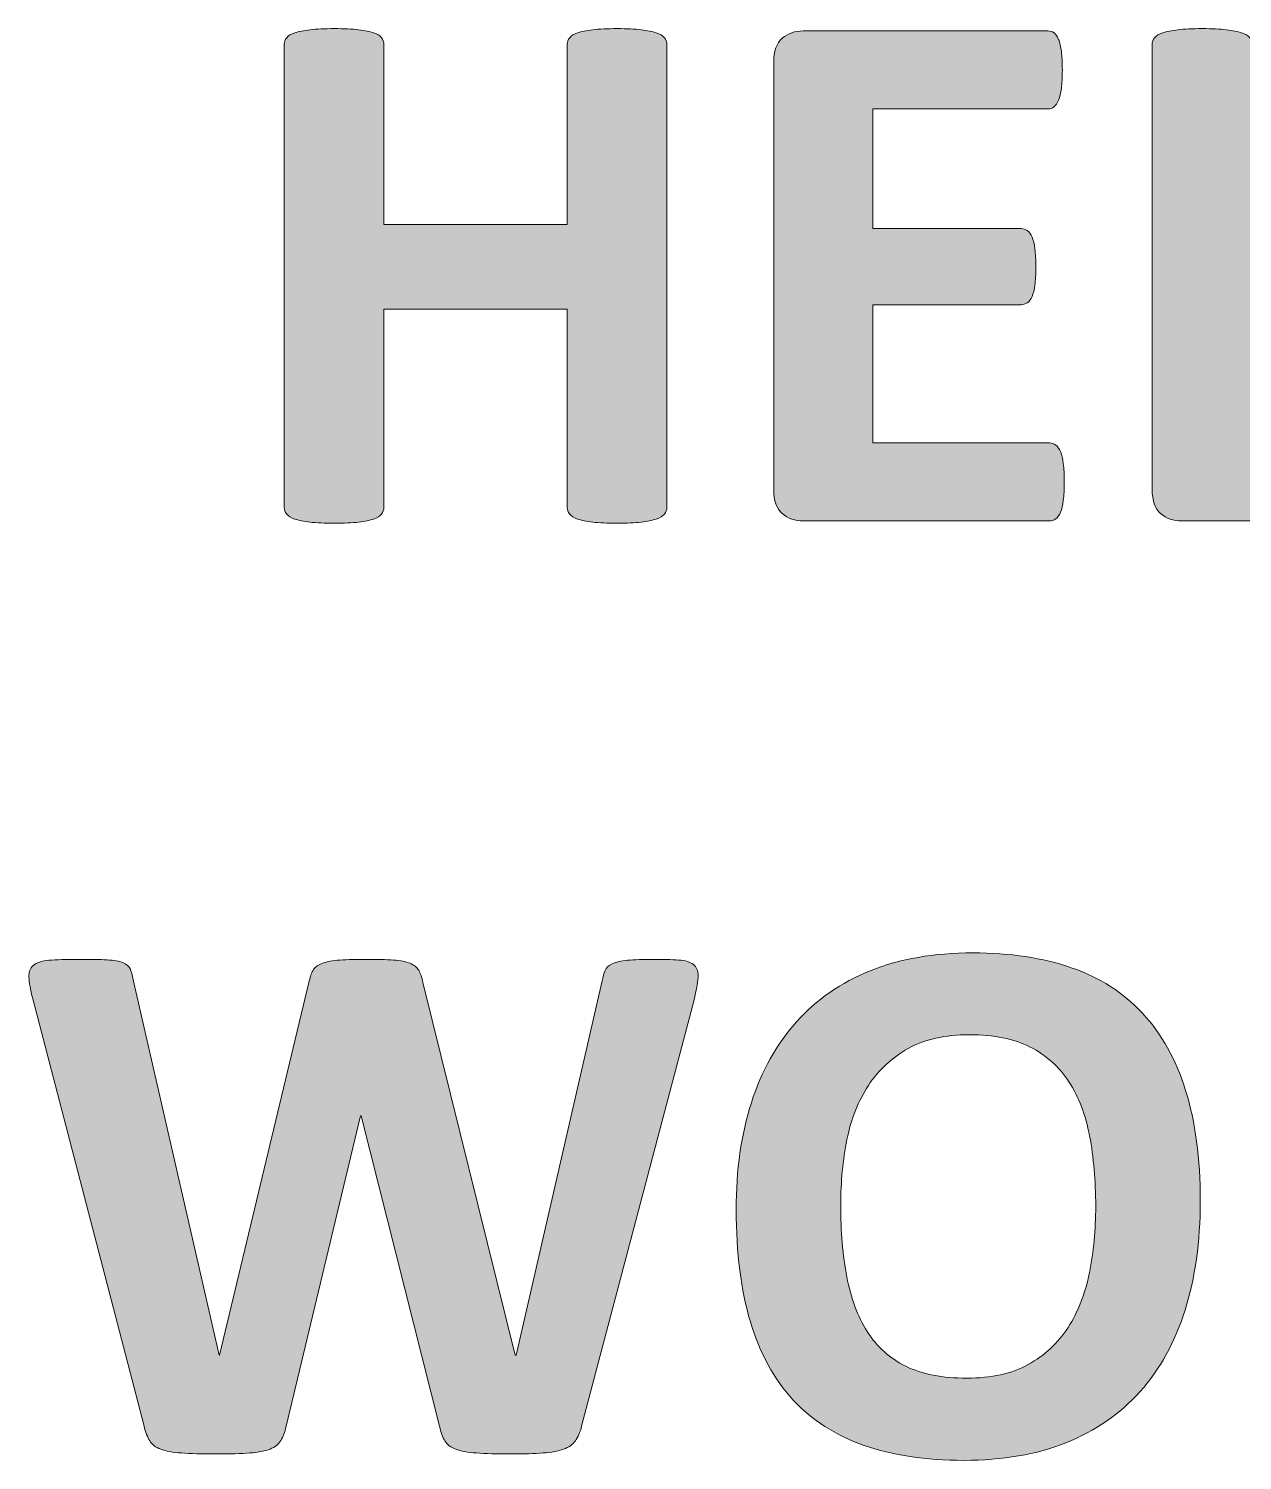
# Model space of a CAD drawing. Header units: inches. Extents: x 1 to 2.04, y -0.96 to -0.34.
# Drawn here: x 1 to 1.522, y -0.959 to -0.344 of the extents above; entities that cross this region are included whole.
import ezdxf

# ---------------------------------------------------------------- set-up
doc = ezdxf.new("R2010")
doc.units = ezdxf.units.IN
doc.header["$MEASUREMENT"] = 0
doc.layers.add('Layer 1', color=7, linetype='Continuous', lineweight=0)

# ---------------------------------------------------------------- blocks, each defined once
blk = doc.blocks.new('Block_0')
at = {"layer": 'Layer 1', "true_color": 0x231f20, "transparency": 33554687}
h = blk.add_hatch(color=250, dxfattribs=at)
h.dxf.hatch_style = 2
edge = h.paths.add_edge_path()
edge.add_spline(control_points=[(1.27448, -0.54933), (1.27448, -0.55042), (1.27413, -0.55139), (1.27342, -0.55226), (1.27272, -0.55313), (1.27155, -0.55383), (1.26992, -0.55438), (1.2683, -0.55492), (1.26613, -0.55535), (1.26341, -0.55568), (1.2607, -0.556), (1.25728, -0.55617), (1.25316, -0.55617), (1.24893, -0.55617), (1.24543, -0.556), (1.24266, -0.55568), (1.2399, -0.55535), (1.23773, -0.55492), (1.23615, -0.55438), (1.23458, -0.55383), (1.23344, -0.55313), (1.23273, -0.55226), (1.23203, -0.55139), (1.23168, -0.55042), (1.23168, -0.54933), (1.23168, -0.54933), (1.23168, -0.46421), (1.23168, -0.46421), (1.23168, -0.46421), (1.1529, -0.46421), (1.1529, -0.46421), (1.1529, -0.46421), (1.1529, -0.54933), (1.1529, -0.54933), (1.1529, -0.55042), (1.15257, -0.55139), (1.15192, -0.55226), (1.15127, -0.55313), (1.15013, -0.55383), (1.14851, -0.55438), (1.14688, -0.55492), (1.14471, -0.55535), (1.14199, -0.55568), (1.13928, -0.556), (1.13581, -0.55617), (1.13158, -0.55617), (1.12745, -0.55617), (1.12401, -0.556), (1.12124, -0.55568), (1.11848, -0.55535), (1.11628, -0.55492), (1.11465, -0.55438), (1.11302, -0.55383), (1.11186, -0.55313), (1.11115, -0.55226), (1.11045, -0.55139), (1.11009, -0.55042), (1.11009, -0.54933), (1.11009, -0.54933), (1.11009, -0.35044), (1.11009, -0.35044), (1.11009, -0.34935), (1.11045, -0.34838), (1.11115, -0.34751), (1.11186, -0.34664), (1.11302, -0.34593), (1.11465, -0.34539), (1.11628, -0.34485), (1.11848, -0.34441), (1.12124, -0.34409), (1.12401, -0.34376), (1.12745, -0.3436), (1.13158, -0.3436), (1.13581, -0.3436), (1.13928, -0.34376), (1.14199, -0.34409), (1.14471, -0.34441), (1.14688, -0.34485), (1.14851, -0.34539), (1.15013, -0.34593), (1.15127, -0.34664), (1.15192, -0.34751), (1.15257, -0.34838), (1.1529, -0.34935), (1.1529, -0.35044), (1.1529, -0.35044), (1.1529, -0.42775), (1.1529, -0.42775), (1.1529, -0.42775), (1.23168, -0.42775), (1.23168, -0.42775), (1.23168, -0.42775), (1.23168, -0.35044), (1.23168, -0.35044), (1.23168, -0.34935), (1.23203, -0.34838), (1.23273, -0.34751), (1.23344, -0.34664), (1.23458, -0.34593), (1.23615, -0.34539), (1.23773, -0.34485), (1.2399, -0.34441), (1.24266, -0.34409), (1.24543, -0.34376), (1.24893, -0.3436), (1.25316, -0.3436), (1.25728, -0.3436), (1.2607, -0.34376), (1.26341, -0.34409), (1.26613, -0.34441), (1.2683, -0.34485), (1.26992, -0.34539), (1.27155, -0.34593), (1.27272, -0.34664), (1.27342, -0.34751), (1.27413, -0.34838), (1.27448, -0.34935), (1.27448, -0.35044), (1.27448, -0.35044), (1.27448, -0.54933), (1.27448, -0.54933)], knot_values=[0, 0, 0, 0, 1, 1, 1, 2, 2, 2, 3, 3, 3, 4, 4, 4, 5, 5, 5, 6, 6, 6, 7, 7, 7, 8, 8, 8, 9, 9, 9, 10, 10, 10, 11, 11, 11, 12, 12, 12, 13, 13, 13, 14, 14, 14, 15, 15, 15, 16, 16, 16, 17, 17, 17, 18, 18, 18, 19, 19, 19, 20, 20, 20, 21, 21, 21, 22, 22, 22, 23, 23, 23, 24, 24, 24, 25, 25, 25, 26, 26, 26, 27, 27, 27, 28, 28, 28, 29, 29, 29, 30, 30, 30, 31, 31, 31, 32, 32, 32, 33, 33, 33, 34, 34, 34, 35, 35, 35, 36, 36, 36, 37, 37, 37, 38, 38, 38, 39, 39, 39, 40, 40, 40, 40], degree=3, periodic=0)
h = blk.add_hatch(color=250, dxfattribs=at)
h.dxf.hatch_style = 2
edge = h.paths.add_edge_path()
edge.add_spline(control_points=[(1.44522, -0.53843), (1.44522, -0.54157), (1.44508, -0.5442), (1.44481, -0.54632), (1.44454, -0.54843), (1.44413, -0.55014), (1.44359, -0.55145), (1.44305, -0.55275), (1.44237, -0.5537), (1.44156, -0.55429), (1.44074, -0.55489), (1.43985, -0.55519), (1.43887, -0.55519), (1.43887, -0.55519), (1.33308, -0.55519), (1.33308, -0.55519), (1.32949, -0.55519), (1.32648, -0.55413), (1.32404, -0.55202), (1.3216, -0.5499), (1.32038, -0.54645), (1.32038, -0.54168), (1.32038, -0.54168), (1.32038, -0.35809), (1.32038, -0.35809), (1.32038, -0.35331), (1.3216, -0.34987), (1.32404, -0.34775), (1.32648, -0.34564), (1.32949, -0.34458), (1.33308, -0.34458), (1.33308, -0.34458), (1.43822, -0.34458), (1.43822, -0.34458), (1.4392, -0.34458), (1.44006, -0.34485), (1.44082, -0.34539), (1.44158, -0.34593), (1.44223, -0.34688), (1.44278, -0.34824), (1.44332, -0.3496), (1.44373, -0.35133), (1.444, -0.35345), (1.44427, -0.35556), (1.4444, -0.35825), (1.4444, -0.3615), (1.4444, -0.36454), (1.44427, -0.36712), (1.444, -0.36924), (1.44373, -0.37135), (1.44332, -0.37306), (1.44278, -0.37436), (1.44223, -0.37566), (1.44158, -0.37661), (1.44082, -0.37721), (1.44006, -0.37781), (1.4392, -0.37811), (1.43822, -0.37811), (1.43822, -0.37811), (1.36302, -0.37811), (1.36302, -0.37811), (1.36302, -0.37811), (1.36302, -0.42954), (1.36302, -0.42954), (1.36302, -0.42954), (1.42666, -0.42954), (1.42666, -0.42954), (1.42764, -0.42954), (1.42853, -0.42984), (1.42935, -0.43043), (1.43016, -0.43103), (1.43084, -0.43195), (1.43138, -0.4332), (1.43193, -0.43445), (1.43233, -0.43613), (1.4326, -0.43825), (1.43287, -0.44036), (1.43301, -0.44294), (1.43301, -0.44598), (1.43301, -0.44912), (1.43287, -0.45173), (1.4326, -0.45379), (1.43233, -0.45585), (1.43193, -0.45751), (1.43138, -0.45875), (1.43084, -0.46), (1.43016, -0.4609), (1.42935, -0.46144), (1.42853, -0.46198), (1.42764, -0.46225), (1.42666, -0.46225), (1.42666, -0.46225), (1.36302, -0.46225), (1.36302, -0.46225), (1.36302, -0.46225), (1.36302, -0.52166), (1.36302, -0.52166), (1.36302, -0.52166), (1.43887, -0.52166), (1.43887, -0.52166), (1.43985, -0.52166), (1.44074, -0.52196), (1.44156, -0.52256), (1.44237, -0.52315), (1.44305, -0.5241), (1.44359, -0.5254), (1.44413, -0.52671), (1.44454, -0.52842), (1.44481, -0.53053), (1.44508, -0.53265), (1.44522, -0.53528), (1.44522, -0.53843)], knot_values=[0, 0, 0, 0, 1, 1, 1, 2, 2, 2, 3, 3, 3, 4, 4, 4, 5, 5, 5, 6, 6, 6, 7, 7, 7, 8, 8, 8, 9, 9, 9, 10, 10, 10, 11, 11, 11, 12, 12, 12, 13, 13, 13, 14, 14, 14, 15, 15, 15, 16, 16, 16, 17, 17, 17, 18, 18, 18, 19, 19, 19, 20, 20, 20, 21, 21, 21, 22, 22, 22, 23, 23, 23, 24, 24, 24, 25, 25, 25, 26, 26, 26, 27, 27, 27, 28, 28, 28, 29, 29, 29, 30, 30, 30, 31, 31, 31, 32, 32, 32, 33, 33, 33, 34, 34, 34, 35, 35, 35, 36, 36, 36, 37, 37, 37, 37], degree=3, periodic=0)
h = blk.add_hatch(color=250, dxfattribs=at)
h.dxf.hatch_style = 2
edge = h.paths.add_edge_path()
edge.add_spline(control_points=[(1.5987, -0.53729), (1.5987, -0.54054), (1.59856, -0.54328), (1.59829, -0.54551), (1.59802, -0.54773), (1.59762, -0.54957), (1.59707, -0.55104), (1.59653, -0.5525), (1.59585, -0.55356), (1.59504, -0.55421), (1.59422, -0.55486), (1.59328, -0.55519), (1.59219, -0.55519), (1.59219, -0.55519), (1.49567, -0.55519), (1.49567, -0.55519), (1.49209, -0.55519), (1.48908, -0.55413), (1.48664, -0.55202), (1.4842, -0.5499), (1.48298, -0.54645), (1.48298, -0.54168), (1.48298, -0.54168), (1.48298, -0.35044), (1.48298, -0.35044), (1.48298, -0.34935), (1.48333, -0.34838), (1.48404, -0.34751), (1.48474, -0.34664), (1.48591, -0.34593), (1.48754, -0.34539), (1.48916, -0.34485), (1.49136, -0.34441), (1.49413, -0.34409), (1.49689, -0.34376), (1.50034, -0.3436), (1.50446, -0.3436), (1.50869, -0.3436), (1.51217, -0.34376), (1.51488, -0.34409), (1.51759, -0.34441), (1.51976, -0.34485), (1.52139, -0.34539), (1.52302, -0.34593), (1.52418, -0.34664), (1.52489, -0.34751), (1.52559, -0.34838), (1.52595, -0.34935), (1.52595, -0.35044), (1.52595, -0.35044), (1.52595, -0.51987), (1.52595, -0.51987), (1.52595, -0.51987), (1.59219, -0.51987), (1.59219, -0.51987), (1.59328, -0.51987), (1.59422, -0.52017), (1.59504, -0.52077), (1.59585, -0.52136), (1.59653, -0.52234), (1.59707, -0.5237), (1.59762, -0.52505), (1.59802, -0.52684), (1.59829, -0.52907), (1.59856, -0.53129), (1.5987, -0.53403), (1.5987, -0.53729)], knot_values=[0, 0, 0, 0, 1, 1, 1, 2, 2, 2, 3, 3, 3, 4, 4, 4, 5, 5, 5, 6, 6, 6, 7, 7, 7, 8, 8, 8, 9, 9, 9, 10, 10, 10, 11, 11, 11, 12, 12, 12, 13, 13, 13, 14, 14, 14, 15, 15, 15, 16, 16, 16, 17, 17, 17, 18, 18, 18, 19, 19, 19, 20, 20, 20, 21, 21, 21, 22, 22, 22, 22], degree=3, periodic=0)
h = blk.add_hatch(color=250, dxfattribs=at)
h.dxf.hatch_style = 2
edge = h.paths.add_edge_path()
edge.add_spline(control_points=[(1.23786, -0.94428), (1.23721, -0.94689), (1.23631, -0.94897), (1.23518, -0.95055), (1.23404, -0.95212), (1.23233, -0.95331), (1.23005, -0.95413), (1.22777, -0.95494), (1.22484, -0.95549), (1.22126, -0.95576), (1.21768, -0.95603), (1.21312, -0.95616), (1.20759, -0.95616), (1.2014, -0.95616), (1.19644, -0.95603), (1.19269, -0.95576), (1.18895, -0.95549), (1.18599, -0.95494), (1.18382, -0.95413), (1.18165, -0.95331), (1.18008, -0.95212), (1.1791, -0.95055), (1.17813, -0.94897), (1.17737, -0.94689), (1.17683, -0.94428), (1.17683, -0.94428), (1.14313, -0.81082), (1.14313, -0.81082), (1.14313, -0.81082), (1.14281, -0.81082), (1.14281, -0.81082), (1.14281, -0.81082), (1.11091, -0.94428), (1.11091, -0.94428), (1.11037, -0.94678), (1.10961, -0.94881), (1.10863, -0.95039), (1.10765, -0.95196), (1.10611, -0.95318), (1.10399, -0.95405), (1.10187, -0.95492), (1.099, -0.95549), (1.09536, -0.95576), (1.09173, -0.95603), (1.08693, -0.95616), (1.08096, -0.95616), (1.07467, -0.95616), (1.06965, -0.95603), (1.0659, -0.95576), (1.06216, -0.95549), (1.0592, -0.95494), (1.05703, -0.95413), (1.05486, -0.95331), (1.05329, -0.95212), (1.05231, -0.95055), (1.05134, -0.94897), (1.05052, -0.94689), (1.04987, -0.94428), (1.04987, -0.94428), (1.00202, -0.76053), (1.00202, -0.76053), (1.00104, -0.75662), (1.0005, -0.75355), (1.00039, -0.75133), (1.00028, -0.7491), (1.00091, -0.7474), (1.00227, -0.7462), (1.00362, -0.74501), (1.00585, -0.74428), (1.00894, -0.744), (1.01203, -0.74373), (1.01634, -0.7436), (1.02188, -0.7436), (1.02698, -0.7436), (1.03102, -0.74368), (1.034, -0.74384), (1.03699, -0.744), (1.03924, -0.74438), (1.04076, -0.74498), (1.04228, -0.74558), (1.04331, -0.74645), (1.04385, -0.74759), (1.04439, -0.74873), (1.04483, -0.75033), (1.04515, -0.75239), (1.04515, -0.75239), (1.0821, -0.91368), (1.0821, -0.91368), (1.0821, -0.91368), (1.08226, -0.91368), (1.08226, -0.91368), (1.08226, -0.91368), (1.12067, -0.75353), (1.12067, -0.75353), (1.12111, -0.75146), (1.12168, -0.74978), (1.12238, -0.74848), (1.12309, -0.74718), (1.12428, -0.74618), (1.12596, -0.74547), (1.12764, -0.74476), (1.12995, -0.74428), (1.13288, -0.744), (1.13581, -0.74373), (1.13972, -0.7436), (1.1446, -0.7436), (1.14981, -0.7436), (1.15396, -0.74371), (1.15705, -0.74392), (1.16014, -0.74414), (1.16253, -0.7446), (1.16421, -0.74531), (1.16589, -0.74601), (1.16711, -0.74702), (1.16787, -0.74832), (1.16863, -0.74962), (1.16923, -0.75136), (1.16966, -0.75353), (1.16966, -0.75353), (1.20938, -0.91368), (1.20938, -0.91368), (1.20938, -0.91368), (1.2097, -0.91368), (1.2097, -0.91368), (1.2097, -0.91368), (1.24665, -0.75288), (1.24665, -0.75288), (1.24698, -0.75114), (1.24741, -0.74965), (1.24795, -0.7484), (1.24849, -0.74715), (1.24953, -0.74618), (1.25104, -0.74547), (1.25256, -0.74476), (1.25473, -0.74428), (1.25755, -0.744), (1.26038, -0.74373), (1.26434, -0.7436), (1.26944, -0.7436), (1.27421, -0.7436), (1.27793, -0.74373), (1.28059, -0.744), (1.28324, -0.74428), (1.28517, -0.74501), (1.28636, -0.7462), (1.28756, -0.7474), (1.28807, -0.74916), (1.28791, -0.75149), (1.28775, -0.75382), (1.28718, -0.757), (1.2862, -0.76101), (1.2862, -0.76101), (1.23786, -0.94428), (1.23786, -0.94428)], knot_values=[0, 0, 0, 0, 1, 1, 1, 2, 2, 2, 3, 3, 3, 4, 4, 4, 5, 5, 5, 6, 6, 6, 7, 7, 7, 8, 8, 8, 9, 9, 9, 10, 10, 10, 11, 11, 11, 12, 12, 12, 13, 13, 13, 14, 14, 14, 15, 15, 15, 16, 16, 16, 17, 17, 17, 18, 18, 18, 19, 19, 19, 20, 20, 20, 21, 21, 21, 22, 22, 22, 23, 23, 23, 24, 24, 24, 25, 25, 25, 26, 26, 26, 27, 27, 27, 28, 28, 28, 29, 29, 29, 30, 30, 30, 31, 31, 31, 32, 32, 32, 33, 33, 33, 34, 34, 34, 35, 35, 35, 36, 36, 36, 37, 37, 37, 38, 38, 38, 39, 39, 39, 40, 40, 40, 41, 41, 41, 42, 42, 42, 43, 43, 43, 44, 44, 44, 45, 45, 45, 46, 46, 46, 47, 47, 47, 48, 48, 48, 49, 49, 49, 50, 50, 50, 51, 51, 51, 51], degree=3, periodic=0)
h = blk.add_hatch(color=250, dxfattribs=at)
h.dxf.hatch_style = 2
edge = h.paths.add_edge_path()
edge.add_spline(control_points=[(1.45873, -0.84972), (1.45873, -0.83865), (1.45786, -0.82859), (1.45612, -0.81953), (1.45439, -0.81047), (1.45143, -0.80271), (1.44725, -0.79625), (1.44307, -0.78979), (1.43751, -0.7848), (1.43057, -0.78128), (1.42362, -0.77775), (1.41494, -0.77599), (1.40453, -0.77599), (1.394, -0.77599), (1.38521, -0.77797), (1.37816, -0.78193), (1.37111, -0.78589), (1.36541, -0.79118), (1.36107, -0.7978), (1.35673, -0.80442), (1.35366, -0.81215), (1.35187, -0.82099), (1.35008, -0.82983), (1.34919, -0.83919), (1.34919, -0.84907), (1.34919, -0.86057), (1.35006, -0.8709), (1.35179, -0.88007), (1.35353, -0.88924), (1.35646, -0.89708), (1.36058, -0.90359), (1.36471, -0.9101), (1.37024, -0.91507), (1.37718, -0.91848), (1.38413, -0.9219), (1.39286, -0.92361), (1.40339, -0.92361), (1.41391, -0.92361), (1.4227, -0.92166), (1.42976, -0.91775), (1.43681, -0.91385), (1.4425, -0.90853), (1.44685, -0.9018), (1.45119, -0.89507), (1.45425, -0.88723), (1.45604, -0.87828), (1.45783, -0.86933), (1.45873, -0.85981), (1.45873, -0.84972)], knot_values=[0, 0, 0, 0, 1, 1, 1, 2, 2, 2, 3, 3, 3, 4, 4, 4, 5, 5, 5, 6, 6, 6, 7, 7, 7, 8, 8, 8, 9, 9, 9, 10, 10, 10, 11, 11, 11, 12, 12, 12, 13, 13, 13, 14, 14, 14, 15, 15, 15, 16, 16, 16, 16], degree=3, periodic=0)
edge = h.paths.add_edge_path()
edge.add_spline(control_points=[(1.50365, -0.84744), (1.50365, -0.86491), (1.50148, -0.88053), (1.49714, -0.89431), (1.4928, -0.90809), (1.48634, -0.91979), (1.47777, -0.92939), (1.4692, -0.93899), (1.45859, -0.94632), (1.44595, -0.95136), (1.43331, -0.95641), (1.41869, -0.95893), (1.40209, -0.95893), (1.3857, -0.95893), (1.37141, -0.95679), (1.3592, -0.9525), (1.34699, -0.94822), (1.33682, -0.94168), (1.32868, -0.93289), (1.32054, -0.9241), (1.31444, -0.91292), (1.31037, -0.89936), (1.3063, -0.8858), (1.30427, -0.86974), (1.30427, -0.85118), (1.30427, -0.83415), (1.30644, -0.81882), (1.31078, -0.8052), (1.31512, -0.79159), (1.32157, -0.78), (1.33015, -0.77045), (1.33872, -0.7609), (1.34932, -0.75358), (1.36197, -0.74848), (1.37461, -0.74338), (1.38928, -0.74083), (1.40599, -0.74083), (1.42194, -0.74083), (1.43602, -0.74295), (1.44823, -0.74718), (1.46044, -0.75141), (1.47064, -0.75792), (1.47883, -0.76671), (1.48702, -0.7755), (1.4932, -0.78659), (1.49738, -0.79999), (1.50156, -0.8134), (1.50365, -0.82921), (1.50365, -0.84744)], knot_values=[0, 0, 0, 0, 1, 1, 1, 2, 2, 2, 3, 3, 3, 4, 4, 4, 5, 5, 5, 6, 6, 6, 7, 7, 7, 8, 8, 8, 9, 9, 9, 10, 10, 10, 11, 11, 11, 12, 12, 12, 13, 13, 13, 14, 14, 14, 15, 15, 15, 16, 16, 16, 16], degree=3, periodic=0)
at = {"layer": 'Layer 1'}
for points, knots in [([(1.27448, -0.54933), (1.27448, -0.55042), (1.27413, -0.55139), (1.27342, -0.55226), (1.27272, -0.55313), (1.27155, -0.55383), (1.26992, -0.55438), (1.2683, -0.55492), (1.26613, -0.55535), (1.26341, -0.55568), (1.2607, -0.556), (1.25728, -0.55617), (1.25316, -0.55617), (1.24893, -0.55617), (1.24543, -0.556), (1.24266, -0.55568), (1.2399, -0.55535), (1.23773, -0.55492), (1.23615, -0.55438), (1.23458, -0.55383), (1.23344, -0.55313), (1.23273, -0.55226), (1.23203, -0.55139), (1.23168, -0.55042), (1.23168, -0.54933), (1.23168, -0.54933), (1.23168, -0.46421), (1.23168, -0.46421), (1.23168, -0.46421), (1.1529, -0.46421), (1.1529, -0.46421), (1.1529, -0.46421), (1.1529, -0.54933), (1.1529, -0.54933), (1.1529, -0.55042), (1.15257, -0.55139), (1.15192, -0.55226), (1.15127, -0.55313), (1.15013, -0.55383), (1.14851, -0.55438), (1.14688, -0.55492), (1.14471, -0.55535), (1.14199, -0.55568), (1.13928, -0.556), (1.13581, -0.55617), (1.13158, -0.55617), (1.12745, -0.55617), (1.12401, -0.556), (1.12124, -0.55568), (1.11848, -0.55535), (1.11628, -0.55492), (1.11465, -0.55438), (1.11302, -0.55383), (1.11186, -0.55313), (1.11115, -0.55226), (1.11045, -0.55139), (1.11009, -0.55042), (1.11009, -0.54933), (1.11009, -0.54933), (1.11009, -0.35044), (1.11009, -0.35044), (1.11009, -0.34935), (1.11045, -0.34838), (1.11115, -0.34751), (1.11186, -0.34664), (1.11302, -0.34593), (1.11465, -0.34539), (1.11628, -0.34485), (1.11848, -0.34441), (1.12124, -0.34409), (1.12401, -0.34376), (1.12745, -0.3436), (1.13158, -0.3436), (1.13581, -0.3436), (1.13928, -0.34376), (1.14199, -0.34409), (1.14471, -0.34441), (1.14688, -0.34485), (1.14851, -0.34539), (1.15013, -0.34593), (1.15127, -0.34664), (1.15192, -0.34751), (1.15257, -0.34838), (1.1529, -0.34935), (1.1529, -0.35044), (1.1529, -0.35044), (1.1529, -0.42775), (1.1529, -0.42775), (1.1529, -0.42775), (1.23168, -0.42775), (1.23168, -0.42775), (1.23168, -0.42775), (1.23168, -0.35044), (1.23168, -0.35044), (1.23168, -0.34935), (1.23203, -0.34838), (1.23273, -0.34751), (1.23344, -0.34664), (1.23458, -0.34593), (1.23615, -0.34539), (1.23773, -0.34485), (1.2399, -0.34441), (1.24266, -0.34409), (1.24543, -0.34376), (1.24893, -0.3436), (1.25316, -0.3436), (1.25728, -0.3436), (1.2607, -0.34376), (1.26341, -0.34409), (1.26613, -0.34441), (1.2683, -0.34485), (1.26992, -0.34539), (1.27155, -0.34593), (1.27272, -0.34664), (1.27342, -0.34751), (1.27413, -0.34838), (1.27448, -0.34935), (1.27448, -0.35044), (1.27448, -0.35044), (1.27448, -0.54933), (1.27448, -0.54933)], [0, 0, 0, 0, 1, 1, 1, 2, 2, 2, 3, 3, 3, 4, 4, 4, 5, 5, 5, 6, 6, 6, 7, 7, 7, 8, 8, 8, 9, 9, 9, 10, 10, 10, 11, 11, 11, 12, 12, 12, 13, 13, 13, 14, 14, 14, 15, 15, 15, 16, 16, 16, 17, 17, 17, 18, 18, 18, 19, 19, 19, 20, 20, 20, 21, 21, 21, 22, 22, 22, 23, 23, 23, 24, 24, 24, 25, 25, 25, 26, 26, 26, 27, 27, 27, 28, 28, 28, 29, 29, 29, 30, 30, 30, 31, 31, 31, 32, 32, 32, 33, 33, 33, 34, 34, 34, 35, 35, 35, 36, 36, 36, 37, 37, 37, 38, 38, 38, 39, 39, 39, 40, 40, 40, 40]), ([(1.44522, -0.53843), (1.44522, -0.54157), (1.44508, -0.5442), (1.44481, -0.54632), (1.44454, -0.54843), (1.44413, -0.55014), (1.44359, -0.55145), (1.44305, -0.55275), (1.44237, -0.5537), (1.44156, -0.55429), (1.44074, -0.55489), (1.43985, -0.55519), (1.43887, -0.55519), (1.43887, -0.55519), (1.33308, -0.55519), (1.33308, -0.55519), (1.32949, -0.55519), (1.32648, -0.55413), (1.32404, -0.55202), (1.3216, -0.5499), (1.32038, -0.54645), (1.32038, -0.54168), (1.32038, -0.54168), (1.32038, -0.35809), (1.32038, -0.35809), (1.32038, -0.35331), (1.3216, -0.34987), (1.32404, -0.34775), (1.32648, -0.34564), (1.32949, -0.34458), (1.33308, -0.34458), (1.33308, -0.34458), (1.43822, -0.34458), (1.43822, -0.34458), (1.4392, -0.34458), (1.44006, -0.34485), (1.44082, -0.34539), (1.44158, -0.34593), (1.44223, -0.34688), (1.44278, -0.34824), (1.44332, -0.3496), (1.44373, -0.35133), (1.444, -0.35345), (1.44427, -0.35556), (1.4444, -0.35825), (1.4444, -0.3615), (1.4444, -0.36454), (1.44427, -0.36712), (1.444, -0.36924), (1.44373, -0.37135), (1.44332, -0.37306), (1.44278, -0.37436), (1.44223, -0.37566), (1.44158, -0.37661), (1.44082, -0.37721), (1.44006, -0.37781), (1.4392, -0.37811), (1.43822, -0.37811), (1.43822, -0.37811), (1.36302, -0.37811), (1.36302, -0.37811), (1.36302, -0.37811), (1.36302, -0.42954), (1.36302, -0.42954), (1.36302, -0.42954), (1.42666, -0.42954), (1.42666, -0.42954), (1.42764, -0.42954), (1.42853, -0.42984), (1.42935, -0.43043), (1.43016, -0.43103), (1.43084, -0.43195), (1.43138, -0.4332), (1.43193, -0.43445), (1.43233, -0.43613), (1.4326, -0.43825), (1.43287, -0.44036), (1.43301, -0.44294), (1.43301, -0.44598), (1.43301, -0.44912), (1.43287, -0.45173), (1.4326, -0.45379), (1.43233, -0.45585), (1.43193, -0.45751), (1.43138, -0.45875), (1.43084, -0.46), (1.43016, -0.4609), (1.42935, -0.46144), (1.42853, -0.46198), (1.42764, -0.46225), (1.42666, -0.46225), (1.42666, -0.46225), (1.36302, -0.46225), (1.36302, -0.46225), (1.36302, -0.46225), (1.36302, -0.52166), (1.36302, -0.52166), (1.36302, -0.52166), (1.43887, -0.52166), (1.43887, -0.52166), (1.43985, -0.52166), (1.44074, -0.52196), (1.44156, -0.52256), (1.44237, -0.52315), (1.44305, -0.5241), (1.44359, -0.5254), (1.44413, -0.52671), (1.44454, -0.52842), (1.44481, -0.53053), (1.44508, -0.53265), (1.44522, -0.53528), (1.44522, -0.53843)], [0, 0, 0, 0, 1, 1, 1, 2, 2, 2, 3, 3, 3, 4, 4, 4, 5, 5, 5, 6, 6, 6, 7, 7, 7, 8, 8, 8, 9, 9, 9, 10, 10, 10, 11, 11, 11, 12, 12, 12, 13, 13, 13, 14, 14, 14, 15, 15, 15, 16, 16, 16, 17, 17, 17, 18, 18, 18, 19, 19, 19, 20, 20, 20, 21, 21, 21, 22, 22, 22, 23, 23, 23, 24, 24, 24, 25, 25, 25, 26, 26, 26, 27, 27, 27, 28, 28, 28, 29, 29, 29, 30, 30, 30, 31, 31, 31, 32, 32, 32, 33, 33, 33, 34, 34, 34, 35, 35, 35, 36, 36, 36, 37, 37, 37, 37]), ([(1.5987, -0.53729), (1.5987, -0.54054), (1.59856, -0.54328), (1.59829, -0.54551), (1.59802, -0.54773), (1.59762, -0.54957), (1.59707, -0.55104), (1.59653, -0.5525), (1.59585, -0.55356), (1.59504, -0.55421), (1.59422, -0.55486), (1.59328, -0.55519), (1.59219, -0.55519), (1.59219, -0.55519), (1.49567, -0.55519), (1.49567, -0.55519), (1.49209, -0.55519), (1.48908, -0.55413), (1.48664, -0.55202), (1.4842, -0.5499), (1.48298, -0.54645), (1.48298, -0.54168), (1.48298, -0.54168), (1.48298, -0.35044), (1.48298, -0.35044), (1.48298, -0.34935), (1.48333, -0.34838), (1.48404, -0.34751), (1.48474, -0.34664), (1.48591, -0.34593), (1.48754, -0.34539), (1.48916, -0.34485), (1.49136, -0.34441), (1.49413, -0.34409), (1.49689, -0.34376), (1.50034, -0.3436), (1.50446, -0.3436), (1.50869, -0.3436), (1.51217, -0.34376), (1.51488, -0.34409), (1.51759, -0.34441), (1.51976, -0.34485), (1.52139, -0.34539), (1.52302, -0.34593), (1.52418, -0.34664), (1.52489, -0.34751), (1.52559, -0.34838), (1.52595, -0.34935), (1.52595, -0.35044), (1.52595, -0.35044), (1.52595, -0.51987), (1.52595, -0.51987), (1.52595, -0.51987), (1.59219, -0.51987), (1.59219, -0.51987), (1.59328, -0.51987), (1.59422, -0.52017), (1.59504, -0.52077), (1.59585, -0.52136), (1.59653, -0.52234), (1.59707, -0.5237), (1.59762, -0.52505), (1.59802, -0.52684), (1.59829, -0.52907), (1.59856, -0.53129), (1.5987, -0.53403), (1.5987, -0.53729)], [0, 0, 0, 0, 1, 1, 1, 2, 2, 2, 3, 3, 3, 4, 4, 4, 5, 5, 5, 6, 6, 6, 7, 7, 7, 8, 8, 8, 9, 9, 9, 10, 10, 10, 11, 11, 11, 12, 12, 12, 13, 13, 13, 14, 14, 14, 15, 15, 15, 16, 16, 16, 17, 17, 17, 18, 18, 18, 19, 19, 19, 20, 20, 20, 21, 21, 21, 22, 22, 22, 22]), ([(1.23786, -0.94428), (1.23721, -0.94689), (1.23631, -0.94897), (1.23518, -0.95055), (1.23404, -0.95212), (1.23233, -0.95331), (1.23005, -0.95413), (1.22777, -0.95494), (1.22484, -0.95549), (1.22126, -0.95576), (1.21768, -0.95603), (1.21312, -0.95616), (1.20759, -0.95616), (1.2014, -0.95616), (1.19644, -0.95603), (1.19269, -0.95576), (1.18895, -0.95549), (1.18599, -0.95494), (1.18382, -0.95413), (1.18165, -0.95331), (1.18008, -0.95212), (1.1791, -0.95055), (1.17813, -0.94897), (1.17737, -0.94689), (1.17683, -0.94428), (1.17683, -0.94428), (1.14313, -0.81082), (1.14313, -0.81082), (1.14313, -0.81082), (1.14281, -0.81082), (1.14281, -0.81082), (1.14281, -0.81082), (1.11091, -0.94428), (1.11091, -0.94428), (1.11037, -0.94678), (1.10961, -0.94881), (1.10863, -0.95039), (1.10765, -0.95196), (1.10611, -0.95318), (1.10399, -0.95405), (1.10187, -0.95492), (1.099, -0.95549), (1.09536, -0.95576), (1.09173, -0.95603), (1.08693, -0.95616), (1.08096, -0.95616), (1.07467, -0.95616), (1.06965, -0.95603), (1.0659, -0.95576), (1.06216, -0.95549), (1.0592, -0.95494), (1.05703, -0.95413), (1.05486, -0.95331), (1.05329, -0.95212), (1.05231, -0.95055), (1.05134, -0.94897), (1.05052, -0.94689), (1.04987, -0.94428), (1.04987, -0.94428), (1.00202, -0.76053), (1.00202, -0.76053), (1.00104, -0.75662), (1.0005, -0.75355), (1.00039, -0.75133), (1.00028, -0.7491), (1.00091, -0.7474), (1.00227, -0.7462), (1.00362, -0.74501), (1.00585, -0.74428), (1.00894, -0.744), (1.01203, -0.74373), (1.01634, -0.7436), (1.02188, -0.7436), (1.02698, -0.7436), (1.03102, -0.74368), (1.034, -0.74384), (1.03699, -0.744), (1.03924, -0.74438), (1.04076, -0.74498), (1.04228, -0.74558), (1.04331, -0.74645), (1.04385, -0.74759), (1.04439, -0.74873), (1.04483, -0.75033), (1.04515, -0.75239), (1.04515, -0.75239), (1.0821, -0.91368), (1.0821, -0.91368), (1.0821, -0.91368), (1.08226, -0.91368), (1.08226, -0.91368), (1.08226, -0.91368), (1.12067, -0.75353), (1.12067, -0.75353), (1.12111, -0.75146), (1.12168, -0.74978), (1.12238, -0.74848), (1.12309, -0.74718), (1.12428, -0.74618), (1.12596, -0.74547), (1.12764, -0.74476), (1.12995, -0.74428), (1.13288, -0.744), (1.13581, -0.74373), (1.13972, -0.7436), (1.1446, -0.7436), (1.14981, -0.7436), (1.15396, -0.74371), (1.15705, -0.74392), (1.16014, -0.74414), (1.16253, -0.7446), (1.16421, -0.74531), (1.16589, -0.74601), (1.16711, -0.74702), (1.16787, -0.74832), (1.16863, -0.74962), (1.16923, -0.75136), (1.16966, -0.75353), (1.16966, -0.75353), (1.20938, -0.91368), (1.20938, -0.91368), (1.20938, -0.91368), (1.2097, -0.91368), (1.2097, -0.91368), (1.2097, -0.91368), (1.24665, -0.75288), (1.24665, -0.75288), (1.24698, -0.75114), (1.24741, -0.74965), (1.24795, -0.7484), (1.24849, -0.74715), (1.24953, -0.74618), (1.25104, -0.74547), (1.25256, -0.74476), (1.25473, -0.74428), (1.25755, -0.744), (1.26038, -0.74373), (1.26434, -0.7436), (1.26944, -0.7436), (1.27421, -0.7436), (1.27793, -0.74373), (1.28059, -0.744), (1.28324, -0.74428), (1.28517, -0.74501), (1.28636, -0.7462), (1.28756, -0.7474), (1.28807, -0.74916), (1.28791, -0.75149), (1.28775, -0.75382), (1.28718, -0.757), (1.2862, -0.76101), (1.2862, -0.76101), (1.23786, -0.94428), (1.23786, -0.94428)], [0, 0, 0, 0, 1, 1, 1, 2, 2, 2, 3, 3, 3, 4, 4, 4, 5, 5, 5, 6, 6, 6, 7, 7, 7, 8, 8, 8, 9, 9, 9, 10, 10, 10, 11, 11, 11, 12, 12, 12, 13, 13, 13, 14, 14, 14, 15, 15, 15, 16, 16, 16, 17, 17, 17, 18, 18, 18, 19, 19, 19, 20, 20, 20, 21, 21, 21, 22, 22, 22, 23, 23, 23, 24, 24, 24, 25, 25, 25, 26, 26, 26, 27, 27, 27, 28, 28, 28, 29, 29, 29, 30, 30, 30, 31, 31, 31, 32, 32, 32, 33, 33, 33, 34, 34, 34, 35, 35, 35, 36, 36, 36, 37, 37, 37, 38, 38, 38, 39, 39, 39, 40, 40, 40, 41, 41, 41, 42, 42, 42, 43, 43, 43, 44, 44, 44, 45, 45, 45, 46, 46, 46, 47, 47, 47, 48, 48, 48, 49, 49, 49, 50, 50, 50, 51, 51, 51, 51]), ([(1.50365, -0.84744), (1.50365, -0.86491), (1.50148, -0.88053), (1.49714, -0.89431), (1.4928, -0.90809), (1.48634, -0.91979), (1.47777, -0.92939), (1.4692, -0.93899), (1.45859, -0.94632), (1.44595, -0.95136), (1.43331, -0.95641), (1.41869, -0.95893), (1.40209, -0.95893), (1.3857, -0.95893), (1.37141, -0.95679), (1.3592, -0.9525), (1.34699, -0.94822), (1.33682, -0.94168), (1.32868, -0.93289), (1.32054, -0.9241), (1.31444, -0.91292), (1.31037, -0.89936), (1.3063, -0.8858), (1.30427, -0.86974), (1.30427, -0.85118), (1.30427, -0.83415), (1.30644, -0.81882), (1.31078, -0.8052), (1.31512, -0.79159), (1.32157, -0.78), (1.33015, -0.77045), (1.33872, -0.7609), (1.34932, -0.75358), (1.36197, -0.74848), (1.37461, -0.74338), (1.38928, -0.74083), (1.40599, -0.74083), (1.42194, -0.74083), (1.43602, -0.74295), (1.44823, -0.74718), (1.46044, -0.75141), (1.47064, -0.75792), (1.47883, -0.76671), (1.48702, -0.7755), (1.4932, -0.78659), (1.49738, -0.79999), (1.50156, -0.8134), (1.50365, -0.82921), (1.50365, -0.84744)], [0, 0, 0, 0, 1, 1, 1, 2, 2, 2, 3, 3, 3, 4, 4, 4, 5, 5, 5, 6, 6, 6, 7, 7, 7, 8, 8, 8, 9, 9, 9, 10, 10, 10, 11, 11, 11, 12, 12, 12, 13, 13, 13, 14, 14, 14, 15, 15, 15, 16, 16, 16, 16]), ([(1.45873, -0.84972), (1.45873, -0.83865), (1.45786, -0.82859), (1.45612, -0.81953), (1.45439, -0.81047), (1.45143, -0.80271), (1.44725, -0.79625), (1.44307, -0.78979), (1.43751, -0.7848), (1.43057, -0.78128), (1.42362, -0.77775), (1.41494, -0.77599), (1.40453, -0.77599), (1.394, -0.77599), (1.38521, -0.77797), (1.37816, -0.78193), (1.37111, -0.78589), (1.36541, -0.79118), (1.36107, -0.7978), (1.35673, -0.80442), (1.35366, -0.81215), (1.35187, -0.82099), (1.35008, -0.82983), (1.34919, -0.83919), (1.34919, -0.84907), (1.34919, -0.86057), (1.35006, -0.8709), (1.35179, -0.88007), (1.35353, -0.88924), (1.35646, -0.89708), (1.36058, -0.90359), (1.36471, -0.9101), (1.37024, -0.91507), (1.37718, -0.91848), (1.38413, -0.9219), (1.39286, -0.92361), (1.40339, -0.92361), (1.41391, -0.92361), (1.4227, -0.92166), (1.42976, -0.91775), (1.43681, -0.91385), (1.4425, -0.90853), (1.44685, -0.9018), (1.45119, -0.89507), (1.45425, -0.88723), (1.45604, -0.87828), (1.45783, -0.86933), (1.45873, -0.85981), (1.45873, -0.84972)], [0, 0, 0, 0, 1, 1, 1, 2, 2, 2, 3, 3, 3, 4, 4, 4, 5, 5, 5, 6, 6, 6, 7, 7, 7, 8, 8, 8, 9, 9, 9, 10, 10, 10, 11, 11, 11, 12, 12, 12, 13, 13, 13, 14, 14, 14, 15, 15, 15, 16, 16, 16, 16])]:
    blk.add_open_spline(points, degree=3, knots=knots, dxfattribs=at)

msp = doc.modelspace()

# ---------------------------------------------------------------- block references
at = {"layer": 'Layer 1'}
msp.add_blockref('Block_0', (0, 0), dxfattribs=at)

doc.saveas('drawing.dxf')
